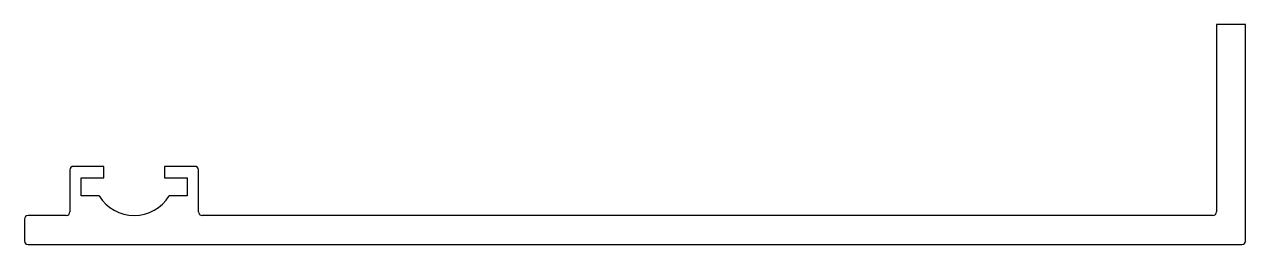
# Model space of a CAD drawing. Extents: x -40.5 to 44.8, y 11.4 to 26.8.
import ezdxf

# ---------------------------------------------------------------- set-up
doc = ezdxf.new("R2010")
doc.units = 0
doc.layers.get('0').update_dxf_attribs({"linetype": 'CONTINUOUS'})

msp = doc.modelspace()

# ---------------------------------------------------------------- linework, layer by layer
for p, q in [((42.727, 26.772), (42.727, 13.687)), ((44.759, 26.772), (42.727, 26.772)), ((44.759, 11.655), (44.759, 26.772)), ((-37.336, 16.608), (-37.336, 13.687)), ((-34.955, 16.862), (-37.082, 16.862)), ((-34.955, 16.068), (-34.955, 16.862)), ((-28.612, 16.862), (-30.739, 16.862)), ((-30.739, 16.862), (-30.739, 16.068)), ((-28.358, 13.687), (-28.358, 16.608)), ((-36.543, 14.798), (-36.543, 16.068)), ((-36.543, 16.068), (-34.955, 16.068)), ((-30.739, 16.068), (-29.151, 16.068)), ((-29.151, 16.068), (-29.151, 14.798)), ((-35.295, 14.798), (-36.543, 14.798)), ((-29.151, 14.798), (-30.399, 14.798)), ((-40.511, 13.179), (-40.511, 11.655)), ((-37.59, 13.433), (-40.257, 13.433)), ((42.473, 13.433), (-28.104, 13.433)), ((-40.257, 11.401), (44.505, 11.401))]:
    msp.add_line(p, q)
for centre, radius, start, end in [((-37.082, 16.608), 0.254, 90, 180), ((-28.612, 16.608), 0.254, 360, 90), ((-32.847, 16.311), 2.878, 211.70938, 328.29062), ((-37.59, 13.687), 0.254, 270, 0), ((-28.104, 13.687), 0.254, 180, 270), ((42.473, 13.687), 0.254, 270, 0), ((-40.257, 13.179), 0.254, 90, 180), ((-40.257, 11.655), 0.254, 180, 270), ((44.505, 11.655), 0.254, 270, 360)]:
    msp.add_arc(centre, radius, start, end)

doc.saveas('drawing.dxf')
